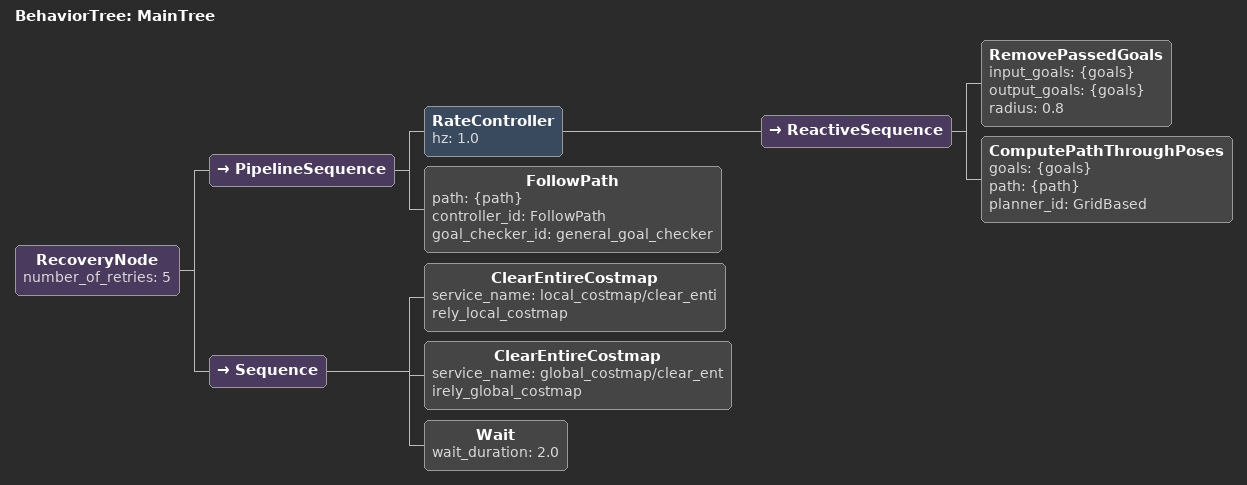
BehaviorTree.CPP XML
<root BTCPP_format="4" main_tree_to_execute="MainTree">
  <BehaviorTree ID="MainTree">
    <RecoveryNode number_of_retries="5">
      <PipelineSequence>
        <RateController hz="1.0"><ReactiveSequence><RemovePassedGoals input_goals="{goals}" output_goals="{goals}" radius="0.8"/><ComputePathThroughPoses goals="{goals}" path="{path}" planner_id="GridBased"/></ReactiveSequence></RateController>
        <FollowPath path="{path}" controller_id="FollowPath" goal_checker_id="general_goal_checker"/>
      </PipelineSequence>
      <Sequence><ClearEntireCostmap service_name="local_costmap/clear_entirely_local_costmap"/><ClearEntireCostmap service_name="global_costmap/clear_entirely_global_costmap"/><Wait wait_duration="2.0"/></Sequence>
    </RecoveryNode>
  </BehaviorTree>
</root>
